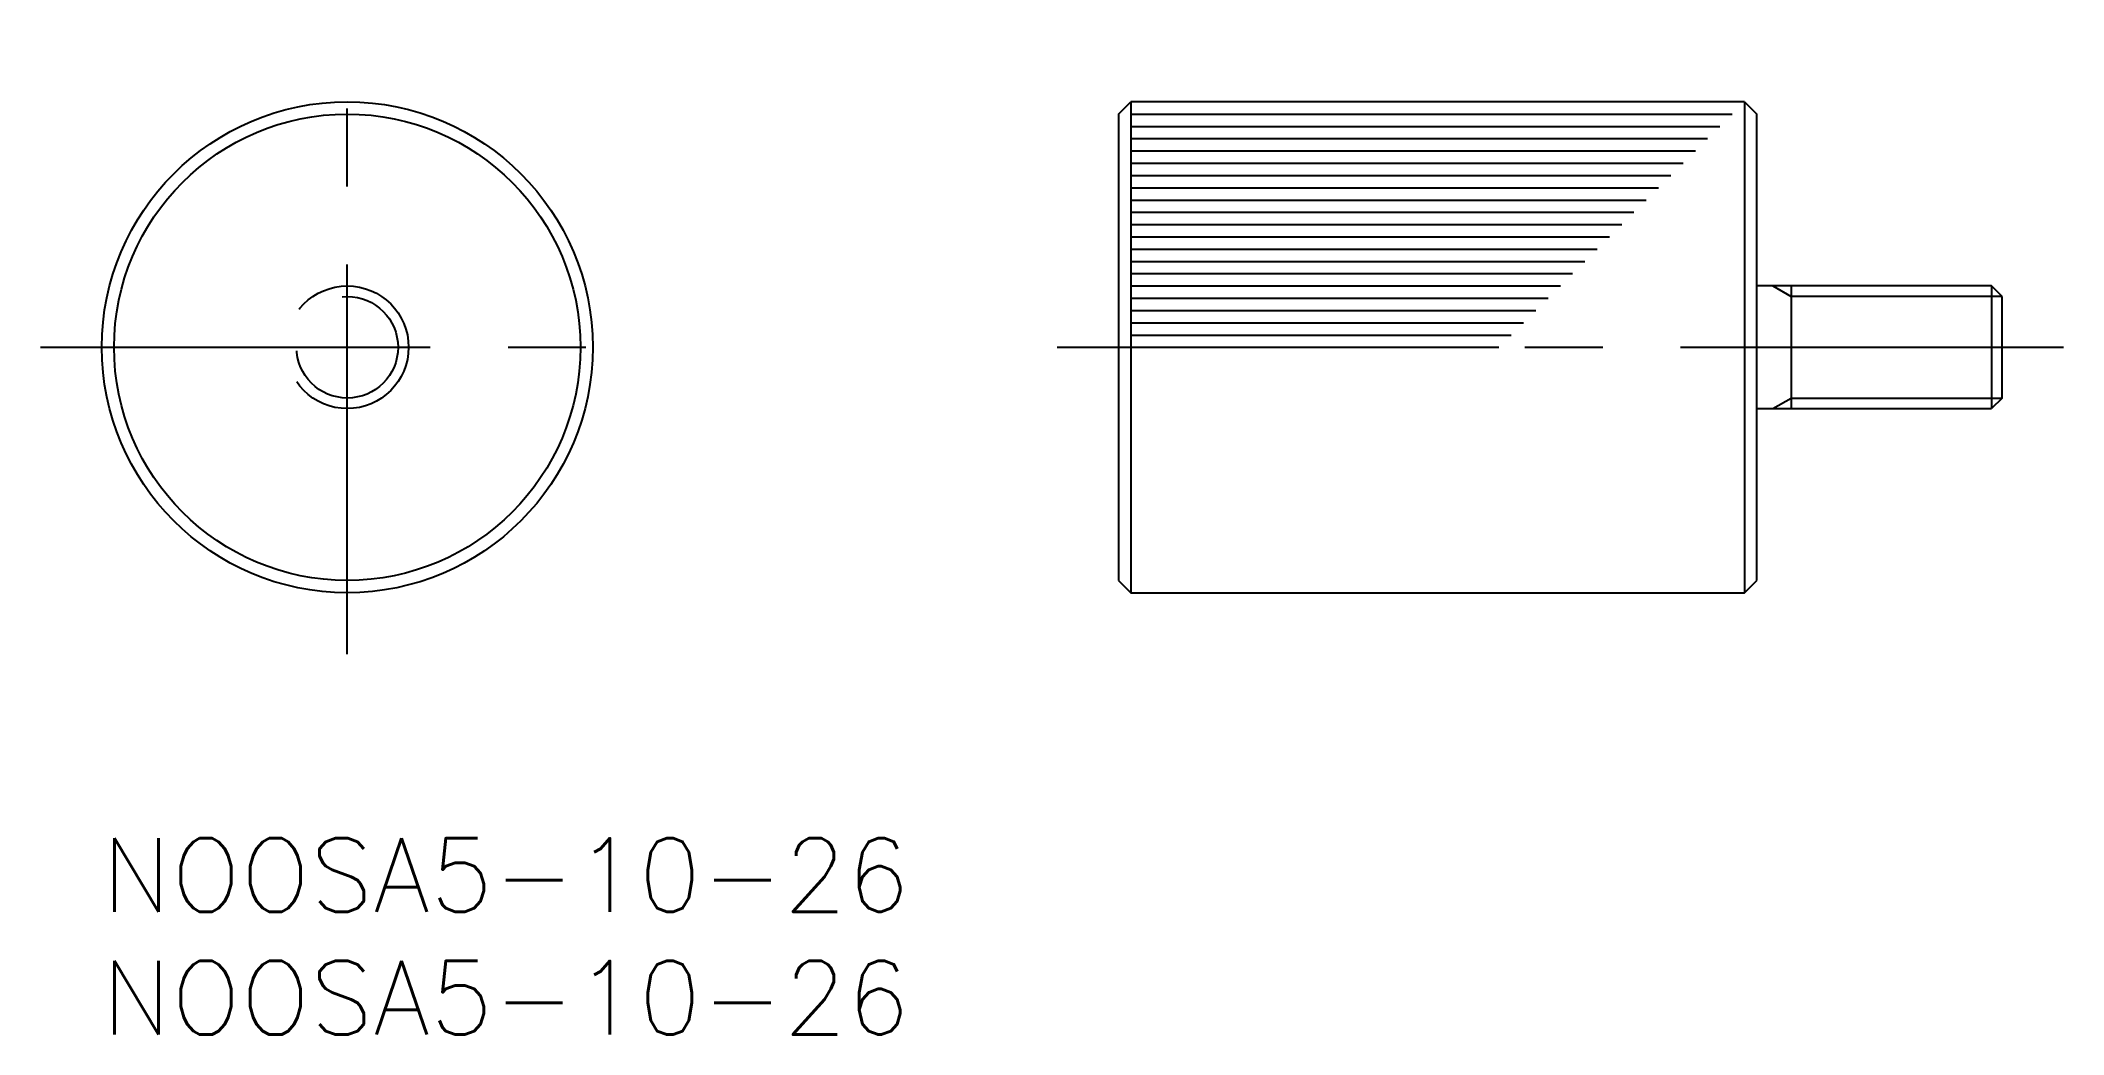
# Model space of a CAD drawing. Extents: x -2.5 to 79.9, y -8 to 32.5.
import ezdxf

# ---------------------------------------------------------------- set-up
doc = ezdxf.new("R2010")
doc.units = 0
doc.header["$LTSCALE"] = 0.5
doc.linetypes.add('CENTER', pattern=[50.8, 31.75, -6.35, 6.35, -6.35])
doc.linetypes.add('DASHED', pattern=[19.05, 12.7, -6.35])
doc.layers.get('0').update_dxf_attribs({"linetype": 'CONTINUOUS'})
for name, color, linetype in [('MSM_CENTER', 1, 'CENTER'), ('MSM_CONTINUOUS', 7, 'CONTINUOUS'), ('MSM_DASHED', 4, 'DASHED'), ('MSM_NARROW', 5, 'CONTINUOUS'), ('MSM_PART_NUMBER', 7, 'CONTINUOUS')]:
    doc.layers.add(name, color=color, linetype=linetype)
doc.styles.get("Standard").update_dxf_attribs({"font": 'txt.shx', "height": 3, "bigfont": 'bigfont.shx'})

# ---------------------------------------------------------------- blocks, each defined once
blk = doc.blocks.new('*U2')
at = {"layer": 'MSM_PART_NUMBER'}
blk.add_text('NOOSA5-10-26', height=3, dxfattribs=at).set_placement((0, -3))
blk = doc.blocks.new('*U3')
at = {"layer": 'MSM_PART_NUMBER'}
blk.add_text('NOOSA5-10-26', height=3, dxfattribs=at).set_placement((0, -8))

msp = doc.modelspace()

# ---------------------------------------------------------------- linework, layer by layer
for p, q in [((41.421, 29.5), (41.921, 30)), ((41.921, 30), (41.921, 10)), ((66.921, 30), (41.921, 30)), ((66.921, 30), (66.921, 10)), ((66.921, 30), (67.421, 29.5)), ((41.421, 29.5), (41.421, 10.5)), ((67.421, 10.5), (67.421, 29.5)), ((76.988, 22.5), (67.421, 22.5)), ((68.821, 22.5), (68.821, 17.5)), ((77.421, 22.067), (76.988, 22.5)), ((76.988, 22.5), (76.988, 17.5)), ((77.421, 17.933), (77.421, 22.067)), ((67.421, 17.5), (76.988, 17.5)), ((77.421, 17.933), (76.988, 17.5)), ((41.421, 10.5), (41.921, 10)), ((41.921, 10), (66.921, 10)), ((66.921, 10), (67.421, 10.5))]:
    msp.add_line(p, q)
for radius in [10, 9.5]:
    msp.add_circle((10, 20), radius)
at = {"layer": 'MSM_CENTER'}
for p, q in [((10, 7.5), (10, 32.5)), ((-2.5, 20), (22.5, 20)), ((38.921, 20), (79.921, 20))]:
    msp.add_line(p, q, dxfattribs=at)
at = {"layer": 'MSM_DASHED'}
for radius in [2.5, 2.067]:
    msp.add_circle((10, 20), radius, dxfattribs=at)
at = {"layer": 'MSM_NARROW'}
for p, q in [((41.921, 29.5), (66.421, 29.5)), ((41.921, 29), (65.921, 29)), ((41.921, 28.5), (65.421, 28.5)), ((41.921, 28), (64.921, 28)), ((41.921, 27.5), (64.421, 27.5)), ((41.921, 27), (63.921, 27)), ((41.921, 26.5), (63.421, 26.5)), ((41.921, 26), (62.921, 26)), ((41.921, 25.5), (62.421, 25.5)), ((41.921, 25), (61.921, 25)), ((41.921, 24.5), (61.421, 24.5)), ((41.921, 24), (60.921, 24)), ((41.921, 23.5), (60.421, 23.5)), ((41.921, 23), (59.921, 23)), ((41.921, 22.5), (59.421, 22.5)), ((68.072, 22.5), (68.821, 22.067)), ((41.921, 22), (58.921, 22)), ((41.921, 21.5), (58.421, 21.5)), ((77.421, 22.067), (68.821, 22.067)), ((41.921, 21), (57.921, 21)), ((41.921, 20.5), (57.421, 20.5)), ((41.921, 20), (56.921, 20)), ((68.072, 17.5), (68.821, 17.933)), ((68.821, 17.933), (77.421, 17.933))]:
    msp.add_line(p, q, dxfattribs=at)

# ---------------------------------------------------------------- block references
at = {"layer": 'MSM_CONTINUOUS'}
for name in ['*U2', '*U3']:
    msp.add_blockref(name, (0, 0), dxfattribs=at)

doc.saveas('drawing.dxf')
